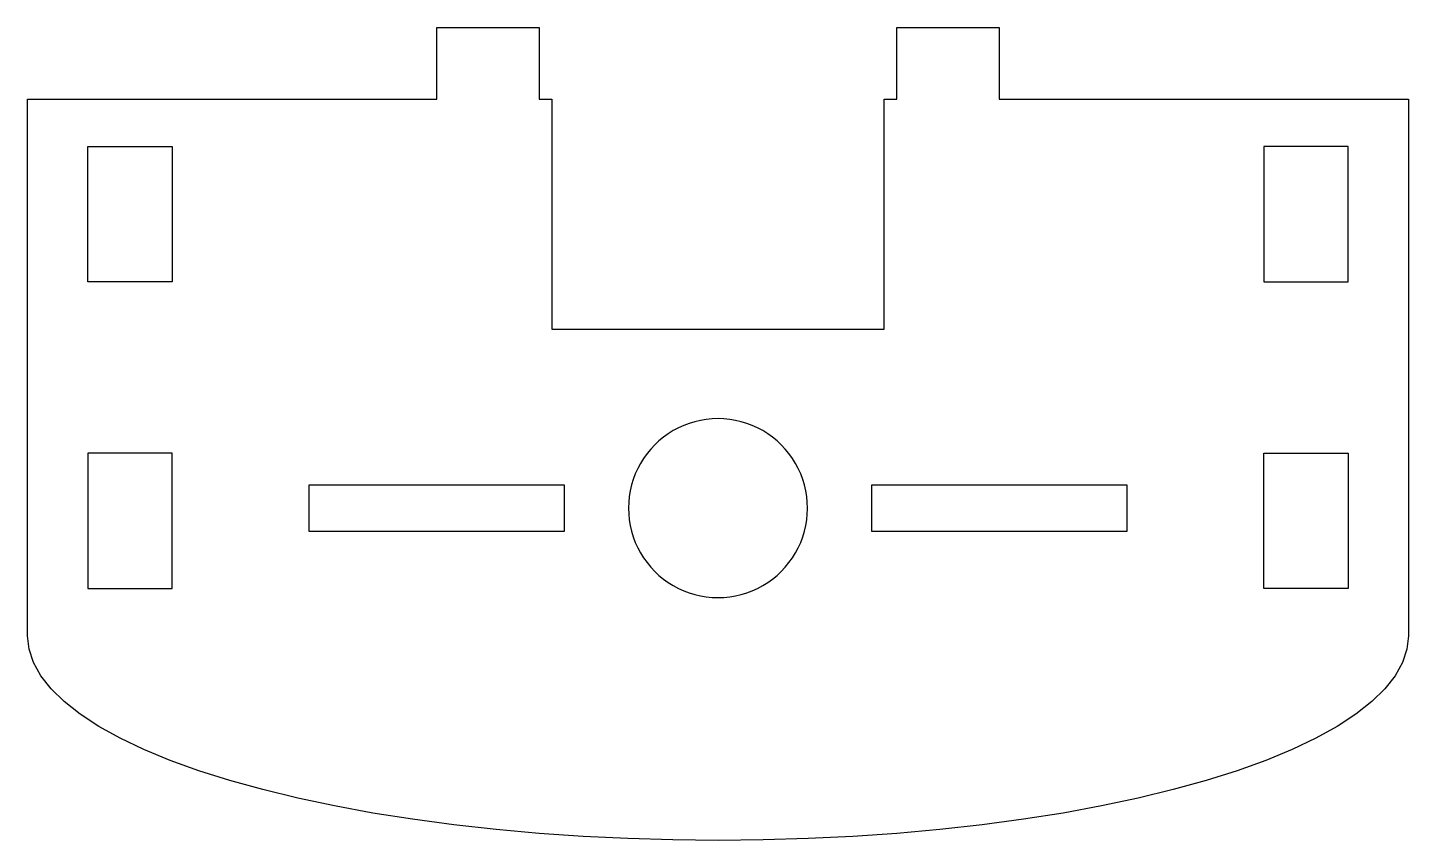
# Model space of a CAD drawing. Header units: millimetres. Extents: x -27 to 27, y -32 to -0.2.
import ezdxf

# ---------------------------------------------------------------- set-up
doc = ezdxf.new("R2010")
doc.units = ezdxf.units.MM

msp = doc.modelspace()

# ---------------------------------------------------------------- linework, layer by layer
for points in [[(-27, -24), (-27, -3), (-11, -3), (-11, -0.2), (-7, -0.2), (-7, -3), (-6.5, -3), (-6.5, -12), (6.5, -12), (6.5, -3), (7, -3), (7, -0.2), (11, -0.2), (11, -3), (27, -3), (27, -24), (26.9422, -24.5232), (26.769, -25.0442), (26.4812, -25.5607), (26.08, -26.0706), (25.5671, -26.5715), (24.9447, -27.0615), (24.2156, -27.5383), (23.3827, -28), (22.4497, -28.4446), (21.4205, -28.8701), (20.2997, -29.2748), (19.0919, -29.6569), (17.8023, -30.0147), (16.4366, -30.3468), (15.0004, -30.6518), (13.5, -30.9282), (11.9418, -31.175), (10.3325, -31.391), (8.6789, -31.5754), (6.9881, -31.7274), (5.2674, -31.8463), (3.5242, -31.9316), (1.7659, -31.9829), (0, -32), (-1.7659, -31.9829), (-3.5242, -31.9316), (-5.2674, -31.8463), (-6.9881, -31.7274), (-8.6789, -31.5754), (-10.3325, -31.391), (-11.9418, -31.175), (-13.5, -30.9282), (-15.0004, -30.6518), (-16.4366, -30.3468), (-17.8023, -30.0147), (-19.0919, -29.6569), (-20.2997, -29.2748), (-21.4205, -28.8701), (-22.4497, -28.4446), (-23.3827, -28), (-24.2156, -27.5383), (-24.9447, -27.0615), (-25.5671, -26.5715), (-26.08, -26.0706), (-26.4812, -25.5607), (-26.769, -25.0442), (-26.9422, -24.5232)], [(-24.65, -10.15), (-24.65, -4.85), (-21.35, -4.85), (-21.35, -10.15), (-24.5268, -10.15)], [(24.65, -10.15), (24.65, -4.85), (21.35, -4.85), (21.35, -10.15), (24.5268, -10.15)], [(-1.75, -15.9689), (-1.8306, -16.019), (-1.9445, -16.0899), (-2.1307, -16.2233), (-2.3077, -16.3686), (-2.4749, -16.5251), (-2.6314, -16.6923), (-2.7767, -16.8693), (-2.9101, -17.0555), (-3.0311, -17.25), (-3.1391, -17.452), (-3.2336, -17.6606), (-3.3143, -17.875), (-3.3807, -18.0941), (-3.4327, -18.3172), (-3.4701, -18.5432), (-3.4925, -18.7711), (-3.5, -19), (-3.4925, -19.2289), (-3.4701, -19.4568), (-3.4327, -19.6828), (-3.3807, -19.9059), (-3.3143, -20.125), (-3.2336, -20.3394), (-3.1391, -20.548), (-3.0311, -20.75), (-2.9101, -20.9445), (-2.7767, -21.1307), (-2.6314, -21.3077), (-2.4749, -21.4749), (-2.3077, -21.6314), (-2.1307, -21.7767), (-1.9445, -21.9101), (-1.75, -22.0311), (-1.548, -22.1391), (-1.3394, -22.2336), (-1.125, -22.3143), (-0.9059, -22.3807), (-0.6828, -22.4327), (-0.4568, -22.4701), (-0.2289, -22.4925), (0, -22.5), (0.2289, -22.4925), (0.4568, -22.4701), (0.6828, -22.4327), (0.9059, -22.3807), (1.125, -22.3143), (1.3394, -22.2336), (1.548, -22.1391), (1.75, -22.0311), (1.9445, -21.9101), (2.1307, -21.7767), (2.3077, -21.6314), (2.4749, -21.4749), (2.6314, -21.3077), (2.7767, -21.1307), (2.9101, -20.9445), (3.0311, -20.75), (3.1391, -20.548), (3.2336, -20.3394), (3.3143, -20.125), (3.3807, -19.9059), (3.4327, -19.6828), (3.4701, -19.4568), (3.4925, -19.2289), (3.4985, -19.0458), (3.5, -19), (3.4925, -18.7711), (3.4701, -18.5432), (3.4327, -18.3172), (3.3807, -18.0941), (3.3143, -17.875), (3.2336, -17.6606), (3.1391, -17.452), (3.0311, -17.25), (2.9101, -17.0555), (2.7767, -16.8693), (2.6314, -16.6923), (2.4749, -16.5251), (2.3077, -16.3686), (2.1307, -16.2233), (1.9445, -16.0899), (1.8306, -16.019), (1.75, -15.9689), (1.548, -15.8609), (1.3394, -15.7664), (1.125, -15.6857), (0.9059, -15.6193), (0.6828, -15.5673), (0.4568, -15.5299), (0.2289, -15.5075), (0, -15.5), (-0.2289, -15.5075), (-0.4568, -15.5299), (-0.6828, -15.5673), (-0.9059, -15.6193), (-1.125, -15.6857), (-1.3394, -15.7664), (-1.548, -15.8609)], [(-24.65, -16.85), (-24.65, -20.7458), (-24.65, -22.15), (-21.35, -22.15), (-21.35, -19.1044), (-21.35, -16.85), (-23.1933, -16.85)], [(24.65, -16.85), (24.65, -20.7458), (24.65, -22.15), (21.35, -22.15), (21.35, -19.1044), (21.35, -16.85), (23.1933, -16.85)], [(-6, -18.1), (-11.8286, -18.1), (-12.2238, -18.1), (-16, -18.1), (-16, -19.9), (-6, -19.9)], [(16, -19.9), (16, -18.1), (6, -18.1), (6, -19.1448), (6, -19.9)]]:
    msp.add_lwpolyline(points, close=True)

doc.saveas('drawing.dxf')
